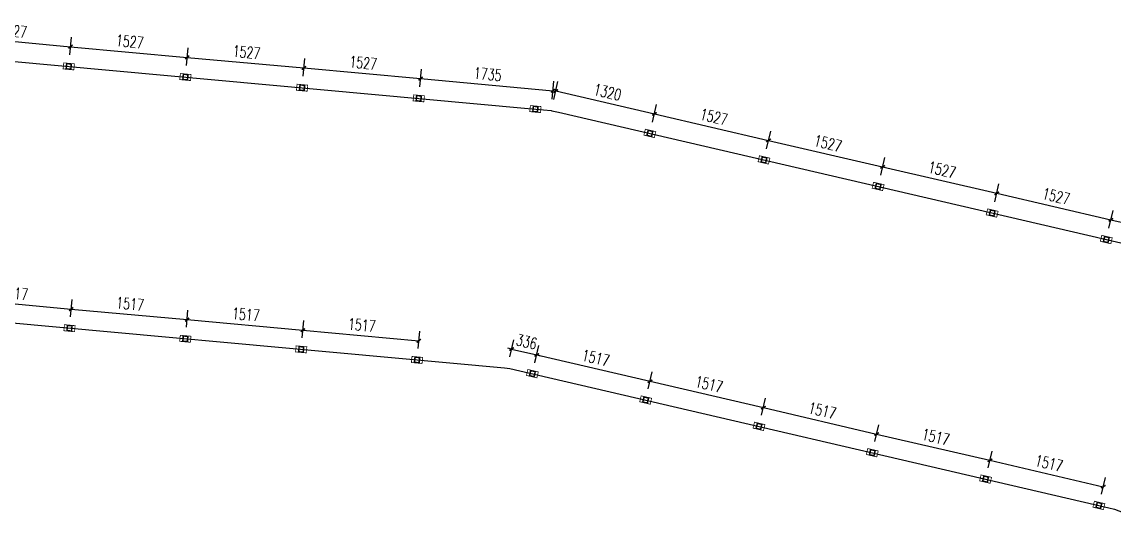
# Model space of a CAD drawing. Extents: x 8796 to 116961, y 24572 to 132726.
# Drawn here: x 61614 to 75855, y 85174 to 91805 of the extents above; entities that cross this region are included whole.
import ezdxf

# ---------------------------------------------------------------- set-up
doc = ezdxf.new("R2010")
doc.units = 0
doc.header["$LTSCALE"] = 1000
doc.header["$MEASUREMENT"] = 0
for name, color, linetype in [('PUB_DIM', 3, 'Continuous'), ('栏杆基座', 214, 'Continuous'), ('连接端梁', 130, 'Continuous')]:
    doc.layers.add(name, color=color, linetype=linetype)
doc.styles.add('_TCH_DIM_T3', font='SIMPLEX.shx', dxfattribs={"width": 0.705882, "bigfont": 'hztxt.shx'})
doc.dimstyles.new('_TCH_ARCH&&50', dxfattribs={"dimtxt": 148.75, "dimasz": 50, "dimexe": 125, "dimexo": 150, "dimgap": 63.125, "dimtad": 1, "dimdec": 0, "dimzin": 0, "dimdsep": 46, "dimtxsty": '_TCH_DIM_T3', "dimblk": 'ARCHTICK', "dimcen": 0.09, "dimclrt": 7, "dimazin": 2, "dimtfac": 1, "dimtdec": 0, "dimtix": 1, "dimtmove": 2, "dimatfit": 3, "dimfxl": 0, "dimtolj": 1, "dimtzin": 0, "dimarcsym": 0})

# ---------------------------------------------------------------- blocks, each defined once
blk = doc.blocks.new('栏杆立柱底座')
at = {"layer": '栏杆基座', "color": 6}
for points, const_width in [([(-48, 65), (-31, -74), (48, -65), (31, 74)], 10), ([(-38, 26), (-31, -34), (38, -26), (31, 34)], 20)]:
    blk.add_lwpolyline(points, close=True, dxfattribs=dict(at, const_width=const_width))
blk = doc.blocks.new('*U632')
at = {"color": 0, "rotation": 263.0813751958696}
blk.add_blockref('栏杆立柱底座', (0, 0), dxfattribs=at)
blk = doc.blocks.new('*U633')
at = {"color": 0, "linetype": 'ByBlock', "lineweight": -2, "transparency": 16777216}
for p, rotation in [((-34078, 42673), 354.7752517630668), ((-32557, 42534), 354.7752517630668), ((-31036, 42395), 354.7752517630668), ((-29515, 42256), 354.7752517630668), ((-27994, 42116), 354.7759998897241), ((-26502, 41799), 346.8978819011303), ((-25014, 41453), 346.8978819011303), ((-23526, 41107), 346.8978819011303), ((-22039, 40760), 346.8978819011303), ((-20551, 40414), 346.8978819011303)]:
    blk.add_blockref('*U632', p, dxfattribs=dict(at, rotation=rotation))
blk = doc.blocks.new('_ArchTick')
at = {"color": 0, "linetype": 'ByBlock', "const_width": 0.4}
blk.add_lwpolyline([(-0.5, -0.5), (0.5, 0.5)], dxfattribs=at)
blk = doc.blocks.new('*D688')
at = {"layer": 'Defpoints', "color": 0, "transparency": 16777216}
for p in [(68327, 87460), (67942, 87287), (68269, 87210)]:
    blk.add_point(p, dxfattribs=at)
at = {"layer": 'PUB_DIM', "color": 0, "lineweight": -2, "transparency": 16777216}
for p, q in [((67976, 87433), (68028, 87658)), ((68303, 87357), (68356, 87582)), ((68000, 87536), (67951, 87547)), ((68000, 87536), (68327, 87460)), ((68327, 87460), (68376, 87448))]:
    blk.add_line(p, q, dxfattribs=at)
at = {"layer": 'PUB_DIM', "color": 0, "lineweight": -2, "transparency": 16777216, "xscale": 50, "yscale": 50, "zscale": 50}
for p, rotation in [((68000, 87536), 346.8978819012267), ((68327, 87460), 166.8978819012267)]:
    blk.add_blockref('_ArchTick', p, dxfattribs=dict(at, rotation=rotation))
at = {"layer": 'PUB_DIM', "color": 7, "transparency": 16777216, "insert": (68195, 87632), "char_height": 148.8, "attachment_point": 5, "rotation": 346.8979, "style": '_TCH_DIM_T3'}
blk.add_mtext('\\A1;336', dxfattribs=at)
blk = doc.blocks.new('*D700')
at = {"layer": 'Defpoints', "color": 0, "transparency": 16777216}
for p in [(68270, 87215), (69804, 87116), (69748, 86872)]:
    blk.add_point(p, dxfattribs=at)
at = {"layer": 'PUB_DIM', "color": 0, "lineweight": -2, "transparency": 16777216}
for p, q in [((68304, 87362), (68356, 87582)), ((68327, 87460), (69804, 87116)), ((69782, 87018), (69833, 87238))]:
    blk.add_line(p, q, dxfattribs=at)
at = {"layer": 'PUB_DIM', "color": 0, "lineweight": -2, "transparency": 16777216, "xscale": 50, "yscale": 50, "zscale": 50}
for p, rotation in [((68327, 87460), 166.8978819012261), ((69804, 87116), 346.8978819012261)]:
    blk.add_blockref('_ArchTick', p, dxfattribs=dict(at, rotation=rotation))
at = {"layer": 'PUB_DIM', "color": 7, "transparency": 16777216, "insert": (69097, 87422), "char_height": 148.8, "attachment_point": 5, "rotation": 346.8979, "style": '_TCH_DIM_T3'}
blk.add_mtext('\\A1;1517', dxfattribs=at)
blk = doc.blocks.new('*D701')
at = {"layer": 'Defpoints', "color": 0, "transparency": 16777216}
for p in [(69748, 86872), (71282, 86772), (71225, 86528)]:
    blk.add_point(p, dxfattribs=at)
at = {"layer": 'PUB_DIM', "color": 0, "lineweight": -2, "transparency": 16777216}
for p, q in [((69782, 87018), (69833, 87238)), ((69804, 87116), (71282, 86772)), ((71259, 86674), (71310, 86894))]:
    blk.add_line(p, q, dxfattribs=at)
at = {"layer": 'PUB_DIM', "color": 0, "lineweight": -2, "transparency": 16777216, "xscale": 50, "yscale": 50, "zscale": 50}
for p, rotation in [((69804, 87116), 166.8978819012258), ((71282, 86772), 346.8978819012257)]:
    blk.add_blockref('_ArchTick', p, dxfattribs=dict(at, rotation=rotation))
at = {"layer": 'PUB_DIM', "color": 7, "transparency": 16777216, "insert": (70574, 87078), "char_height": 148.8, "attachment_point": 5, "rotation": 346.8979, "style": '_TCH_DIM_T3'}
blk.add_mtext('\\A1;1517', dxfattribs=at)
blk = doc.blocks.new('*D702')
at = {"layer": 'Defpoints', "color": 0, "transparency": 16777216}
for p in [(71225, 86528), (72759, 86428), (72702, 86184)]:
    blk.add_point(p, dxfattribs=at)
at = {"layer": 'PUB_DIM', "color": 0, "lineweight": -2, "transparency": 16777216}
for p, q in [((71259, 86674), (71310, 86894)), ((71282, 86772), (72759, 86428)), ((72736, 86330), (72787, 86550))]:
    blk.add_line(p, q, dxfattribs=at)
at = {"layer": 'PUB_DIM', "color": 0, "lineweight": -2, "transparency": 16777216, "xscale": 50, "yscale": 50, "zscale": 50}
for p, rotation in [((71282, 86772), 166.8978819012259), ((72759, 86428), 346.897881901226)]:
    blk.add_blockref('_ArchTick', p, dxfattribs=dict(at, rotation=rotation))
at = {"layer": 'PUB_DIM', "color": 7, "transparency": 16777216, "insert": (72051, 86734), "char_height": 148.8, "attachment_point": 5, "rotation": 346.8979, "style": '_TCH_DIM_T3'}
blk.add_mtext('\\A1;1517', dxfattribs=at)
blk = doc.blocks.new('*D703')
at = {"layer": 'Defpoints', "color": 0, "transparency": 16777216}
for p in [(72702, 86184), (74236, 86085), (74179, 85840)]:
    blk.add_point(p, dxfattribs=at)
at = {"layer": 'PUB_DIM', "color": 0, "lineweight": -2, "transparency": 16777216}
for p, q in [((72736, 86330), (72787, 86550)), ((72759, 86428), (74236, 86085)), ((74213, 85986), (74264, 86206))]:
    blk.add_line(p, q, dxfattribs=at)
at = {"layer": 'PUB_DIM', "color": 0, "lineweight": -2, "transparency": 16777216, "xscale": 50, "yscale": 50, "zscale": 50}
for p, rotation in [((72759, 86428), 166.8978819012263), ((74236, 86085), 346.8978819012264)]:
    blk.add_blockref('_ArchTick', p, dxfattribs=dict(at, rotation=rotation))
at = {"layer": 'PUB_DIM', "color": 7, "transparency": 16777216, "insert": (73529, 86390), "char_height": 148.8, "attachment_point": 5, "rotation": 346.8979, "style": '_TCH_DIM_T3'}
blk.add_mtext('\\A1;1517', dxfattribs=at)
blk = doc.blocks.new('*D704')
at = {"layer": 'Defpoints', "color": 0, "transparency": 16777216}
for p in [(74179, 85840), (75713, 85741), (75656, 85496)]:
    blk.add_point(p, dxfattribs=at)
at = {"layer": 'PUB_DIM', "color": 0, "lineweight": -2, "transparency": 16777216}
for p, q in [((74213, 85986), (74264, 86206)), ((74236, 86085), (75713, 85741)), ((75690, 85642), (75741, 85863))]:
    blk.add_line(p, q, dxfattribs=at)
at = {"layer": 'PUB_DIM', "color": 0, "lineweight": -2, "transparency": 16777216, "xscale": 50, "yscale": 50, "zscale": 50}
for p, rotation in [((74236, 86085), 166.897881901226), ((75713, 85741), 346.8978819012261)]:
    blk.add_blockref('_ArchTick', p, dxfattribs=dict(at, rotation=rotation))
at = {"layer": 'PUB_DIM', "color": 7, "transparency": 16777216, "insert": (75006, 86047), "char_height": 148.8, "attachment_point": 5, "rotation": 346.8979, "style": '_TCH_DIM_T3'}
blk.add_mtext('\\A1;1517', dxfattribs=at)
blk = doc.blocks.new('*D705')
at = {"layer": 'Defpoints', "color": 0, "transparency": 16777216}
for p in [(62258, 88058), (60725, 87947), (62236, 87808)]:
    blk.add_point(p, dxfattribs=at)
at = {"layer": 'PUB_DIM', "color": 0, "lineweight": -2, "transparency": 16777216}
for p, q in [((60739, 88096), (60759, 88321)), ((60748, 88197), (62258, 88058)), ((62249, 87958), (62270, 88183))]:
    blk.add_line(p, q, dxfattribs=at)
at = {"layer": 'PUB_DIM', "color": 0, "lineweight": -2, "transparency": 16777216, "xscale": 50, "yscale": 50, "zscale": 50}
for p, rotation in [((60748, 88197), 174.7752517629663), ((62258, 88058), 354.7752517629663)]:
    blk.add_blockref('_ArchTick', p, dxfattribs=dict(at, rotation=rotation))
at = {"layer": 'PUB_DIM', "color": 7, "transparency": 16777216, "insert": (61516, 88264), "char_height": 148.8, "attachment_point": 5, "rotation": 354.7753, "style": '_TCH_DIM_T3'}
blk.add_mtext('\\A1;1517', dxfattribs=at)
blk = doc.blocks.new('*D706')
at = {"layer": 'Defpoints', "color": 0, "transparency": 16777216}
for p in [(63769, 87920), (62236, 87808), (63746, 87670)]:
    blk.add_point(p, dxfattribs=at)
at = {"layer": 'PUB_DIM', "color": 0, "lineweight": -2, "transparency": 16777216}
for p, q in [((62249, 87958), (62270, 88183)), ((62258, 88058), (63769, 87920)), ((63760, 87820), (63780, 88045))]:
    blk.add_line(p, q, dxfattribs=at)
at = {"layer": 'PUB_DIM', "color": 0, "lineweight": -2, "transparency": 16777216, "xscale": 50, "yscale": 50, "zscale": 50}
for p, rotation in [((62258, 88058), 174.7752517629663), ((63769, 87920), 354.7752517629663)]:
    blk.add_blockref('_ArchTick', p, dxfattribs=dict(at, rotation=rotation))
at = {"layer": 'PUB_DIM', "color": 7, "transparency": 16777216, "insert": (63026, 88126), "char_height": 148.8, "attachment_point": 5, "rotation": 354.7753, "style": '_TCH_DIM_T3'}
blk.add_mtext('\\A1;1517', dxfattribs=at)
blk = doc.blocks.new('*D707')
at = {"layer": 'Defpoints', "color": 0, "transparency": 16777216}
for p in [(65279, 87782), (63746, 87670), (65256, 87532)]:
    blk.add_point(p, dxfattribs=at)
at = {"layer": 'PUB_DIM', "color": 0, "lineweight": -2, "transparency": 16777216}
for p, q in [((63760, 87820), (63780, 88045)), ((63769, 87920), (65279, 87782)), ((65270, 87682), (65291, 87907))]:
    blk.add_line(p, q, dxfattribs=at)
at = {"layer": 'PUB_DIM', "color": 0, "lineweight": -2, "transparency": 16777216, "xscale": 50, "yscale": 50, "zscale": 50}
for p, rotation in [((63769, 87920), 174.7752517629659), ((65279, 87782), 354.7752517629659)]:
    blk.add_blockref('_ArchTick', p, dxfattribs=dict(at, rotation=rotation))
at = {"layer": 'PUB_DIM', "color": 7, "transparency": 16777216, "insert": (64536, 87988), "char_height": 148.8, "attachment_point": 5, "rotation": 354.7753, "style": '_TCH_DIM_T3'}
blk.add_mtext('\\A1;1517', dxfattribs=at)
blk = doc.blocks.new('*D708')
at = {"layer": 'Defpoints', "color": 0, "transparency": 16777216}
for p in [(66789, 87644), (65256, 87532), (66767, 87394)]:
    blk.add_point(p, dxfattribs=at)
at = {"layer": 'PUB_DIM', "color": 0, "lineweight": -2, "transparency": 16777216}
for p, q in [((65270, 87682), (65291, 87907)), ((65279, 87782), (66789, 87644)), ((66780, 87544), (66801, 87769))]:
    blk.add_line(p, q, dxfattribs=at)
at = {"layer": 'PUB_DIM', "color": 0, "lineweight": -2, "transparency": 16777216, "xscale": 50, "yscale": 50, "zscale": 50}
for p, rotation in [((65279, 87782), 174.7752517629664), ((66789, 87644), 354.7752517629664)]:
    blk.add_blockref('_ArchTick', p, dxfattribs=dict(at, rotation=rotation))
at = {"layer": 'PUB_DIM', "color": 7, "transparency": 16777216, "insert": (66047, 87850), "char_height": 148.8, "attachment_point": 5, "rotation": 354.7753, "style": '_TCH_DIM_T3'}
blk.add_mtext('\\A1;1517', dxfattribs=at)
blk = doc.blocks.new('*D740')
at = {"layer": 'Defpoints', "color": 0, "transparency": 16777216}
for p in [(68517, 90648), (69862, 90604), (69802, 90350)]:
    blk.add_point(p, dxfattribs=at)
at = {"layer": 'PUB_DIM', "color": 0, "lineweight": -2, "transparency": 16777216}
for p, q in [((68551, 90794), (68604, 91025)), ((68576, 90903), (69862, 90604)), ((69836, 90496), (69890, 90726))]:
    blk.add_line(p, q, dxfattribs=at)
at = {"layer": 'PUB_DIM', "color": 0, "lineweight": -2, "transparency": 16777216, "xscale": 50, "yscale": 50, "zscale": 50}
for p, rotation in [((68576, 90903), 166.9262546233393), ((69862, 90604), 346.9262546233393)]:
    blk.add_blockref('_ArchTick', p, dxfattribs=dict(at, rotation=rotation))
at = {"layer": 'PUB_DIM', "color": 7, "transparency": 16777216, "insert": (69250, 90888), "char_height": 148.8, "attachment_point": 5, "rotation": 346.9263, "style": '_TCH_DIM_T3'}
blk.add_mtext('\\A1;1320', dxfattribs=at)
blk = doc.blocks.new('*D741')
at = {"layer": 'Defpoints', "color": 0, "transparency": 16777216}
for p in [(69802, 90350), (71349, 90259), (71290, 90004)]:
    blk.add_point(p, dxfattribs=at)
at = {"layer": 'PUB_DIM', "color": 0, "lineweight": -2, "transparency": 16777216}
for p, q in [((69836, 90496), (69890, 90726)), ((69862, 90604), (71349, 90259)), ((71324, 90150), (71378, 90381))]:
    blk.add_line(p, q, dxfattribs=at)
at = {"layer": 'PUB_DIM', "color": 0, "lineweight": -2, "transparency": 16777216, "xscale": 50, "yscale": 50, "zscale": 50}
for p, rotation in [((69862, 90604), 166.9262546233394), ((71349, 90259), 346.9262546233394)]:
    blk.add_blockref('_ArchTick', p, dxfattribs=dict(at, rotation=rotation))
at = {"layer": 'PUB_DIM', "color": 7, "transparency": 16777216, "insert": (70637, 90566), "char_height": 148.8, "attachment_point": 5, "rotation": 346.9263, "style": '_TCH_DIM_T3'}
blk.add_mtext('\\A1;1527', dxfattribs=at)
blk = doc.blocks.new('*D742')
at = {"layer": 'Defpoints', "color": 0, "transparency": 16777216}
for p in [(71290, 90004), (72837, 89913), (72778, 89659)]:
    blk.add_point(p, dxfattribs=at)
at = {"layer": 'PUB_DIM', "color": 0, "lineweight": -2, "transparency": 16777216}
for p, q in [((71324, 90150), (71378, 90381)), ((71349, 90259), (72837, 89913)), ((72812, 89805), (72865, 90035))]:
    blk.add_line(p, q, dxfattribs=at)
at = {"layer": 'PUB_DIM', "color": 0, "lineweight": -2, "transparency": 16777216, "xscale": 50, "yscale": 50, "zscale": 50}
for p, rotation in [((71349, 90259), 166.9262546233391), ((72837, 89913), 346.926254623339)]:
    blk.add_blockref('_ArchTick', p, dxfattribs=dict(at, rotation=rotation))
at = {"layer": 'PUB_DIM', "color": 7, "transparency": 16777216, "insert": (72124, 90220), "char_height": 148.8, "attachment_point": 5, "rotation": 346.9263, "style": '_TCH_DIM_T3'}
blk.add_mtext('\\A1;1527', dxfattribs=at)
blk = doc.blocks.new('*D743')
at = {"layer": 'Defpoints', "color": 0, "transparency": 16777216}
for p in [(72778, 89659), (74325, 89568), (74266, 89313)]:
    blk.add_point(p, dxfattribs=at)
at = {"layer": 'PUB_DIM', "color": 0, "lineweight": -2, "transparency": 16777216}
for p, q in [((72812, 89805), (72865, 90035)), ((72837, 89913), (74325, 89568)), ((74300, 89459), (74353, 89690))]:
    blk.add_line(p, q, dxfattribs=at)
at = {"layer": 'PUB_DIM', "color": 0, "lineweight": -2, "transparency": 16777216, "xscale": 50, "yscale": 50, "zscale": 50}
for p, rotation in [((72837, 89913), 166.9262546233392), ((74325, 89568), 346.9262546233392)]:
    blk.add_blockref('_ArchTick', p, dxfattribs=dict(at, rotation=rotation))
at = {"layer": 'PUB_DIM', "color": 7, "transparency": 16777216, "insert": (73612, 89875), "char_height": 148.8, "attachment_point": 5, "rotation": 346.9263, "style": '_TCH_DIM_T3'}
blk.add_mtext('\\A1;1527', dxfattribs=at)
blk = doc.blocks.new('*D744')
at = {"layer": 'Defpoints', "color": 0, "transparency": 16777216}
for p in [(74266, 89313), (75813, 89222), (75754, 88968)]:
    blk.add_point(p, dxfattribs=at)
at = {"layer": 'PUB_DIM', "color": 0, "lineweight": -2, "transparency": 16777216}
for p, q in [((74300, 89459), (74353, 89690)), ((74325, 89568), (75813, 89222)), ((75788, 89114), (75841, 89344))]:
    blk.add_line(p, q, dxfattribs=at)
at = {"layer": 'PUB_DIM', "color": 0, "lineweight": -2, "transparency": 16777216, "xscale": 50, "yscale": 50, "zscale": 50}
for p, rotation in [((74325, 89568), 166.9262546233394), ((75813, 89222), 346.9262546233394)]:
    blk.add_blockref('_ArchTick', p, dxfattribs=dict(at, rotation=rotation))
at = {"layer": 'PUB_DIM', "color": 7, "transparency": 16777216, "insert": (75100, 89529), "char_height": 148.8, "attachment_point": 5, "rotation": 346.9263, "style": '_TCH_DIM_T3'}
blk.add_mtext('\\A1;1527', dxfattribs=at)
blk = doc.blocks.new('*D745')
at = {"layer": 'Defpoints', "color": 0, "transparency": 16777216}
for p in [(75754, 88968), (76914, 88967), (76855, 88712)]:
    blk.add_point(p, dxfattribs=at)
at = {"layer": 'PUB_DIM', "color": 0, "lineweight": -2, "transparency": 16777216}
for p, q in [((75788, 89114), (75841, 89344)), ((75813, 89222), (76914, 88967)), ((76889, 88858), (76942, 89088))]:
    blk.add_line(p, q, dxfattribs=at)
at = {"layer": 'PUB_DIM', "color": 0, "lineweight": -2, "transparency": 16777216, "xscale": 50, "yscale": 50, "zscale": 50}
for p, rotation in [((75813, 89222), 166.9262546233397), ((76914, 88967), 346.9262546233397)]:
    blk.add_blockref('_ArchTick', p, dxfattribs=dict(at, rotation=rotation))
at = {"layer": 'PUB_DIM', "color": 7, "transparency": 16777216, "insert": (76394, 89229), "char_height": 148.8, "attachment_point": 5, "rotation": 346.9263, "style": '_TCH_DIM_T3'}
blk.add_mtext('\\A1;1130', dxfattribs=at)
blk = doc.blocks.new('*D746')
at = {"layer": 'Defpoints', "color": 0, "transparency": 16777216}
for p in [(62249, 91481), (60705, 91363), (62226, 91224)]:
    blk.add_point(p, dxfattribs=at)
at = {"layer": 'PUB_DIM', "color": 0, "lineweight": -2, "transparency": 16777216}
for p, q in [((60719, 91512), (60740, 91745)), ((60728, 91620), (62249, 91481)), ((62240, 91373), (62261, 91605))]:
    blk.add_line(p, q, dxfattribs=at)
at = {"layer": 'PUB_DIM', "color": 0, "lineweight": -2, "transparency": 16777216, "xscale": 50, "yscale": 50, "zscale": 50}
for p, rotation in [((60728, 91620), 174.7752517629653), ((62249, 91481), 354.7752517629654)]:
    blk.add_blockref('_ArchTick', p, dxfattribs=dict(at, rotation=rotation))
at = {"layer": 'PUB_DIM', "color": 7, "transparency": 16777216, "insert": (61501, 91687), "char_height": 148.8, "attachment_point": 5, "rotation": 354.7753, "style": '_TCH_DIM_T3'}
blk.add_mtext('\\A1;1527', dxfattribs=at)
blk = doc.blocks.new('*D747')
at = {"layer": 'Defpoints', "color": 0, "transparency": 16777216}
for p in [(63770, 91342), (62226, 91224), (63747, 91084)]:
    blk.add_point(p, dxfattribs=at)
at = {"layer": 'PUB_DIM', "color": 0, "lineweight": -2, "transparency": 16777216}
for p, q in [((62240, 91373), (62261, 91605)), ((62249, 91481), (63770, 91342)), ((63761, 91234), (63782, 91466))]:
    blk.add_line(p, q, dxfattribs=at)
at = {"layer": 'PUB_DIM', "color": 0, "lineweight": -2, "transparency": 16777216, "xscale": 50, "yscale": 50, "zscale": 50}
for p, rotation in [((62249, 91481), 174.775251762965), ((63770, 91342), 354.775251762965)]:
    blk.add_blockref('_ArchTick', p, dxfattribs=dict(at, rotation=rotation))
at = {"layer": 'PUB_DIM', "color": 7, "transparency": 16777216, "insert": (63022, 91548), "char_height": 148.8, "attachment_point": 5, "rotation": 354.7753, "style": '_TCH_DIM_T3'}
blk.add_mtext('\\A1;1527', dxfattribs=at)
blk = doc.blocks.new('*D748')
at = {"layer": 'Defpoints', "color": 0, "transparency": 16777216}
for p in [(65292, 91203), (63747, 91084), (65268, 90945)]:
    blk.add_point(p, dxfattribs=at)
at = {"layer": 'PUB_DIM', "color": 0, "lineweight": -2, "transparency": 16777216}
for p, q in [((63761, 91234), (63782, 91466)), ((63770, 91342), (65292, 91203)), ((65282, 91095), (65303, 91327))]:
    blk.add_line(p, q, dxfattribs=at)
at = {"layer": 'PUB_DIM', "color": 0, "lineweight": -2, "transparency": 16777216, "xscale": 50, "yscale": 50, "zscale": 50}
for p, rotation in [((63770, 91342), 174.7752517629653), ((65292, 91203), 354.7752517629654)]:
    blk.add_blockref('_ArchTick', p, dxfattribs=dict(at, rotation=rotation))
at = {"layer": 'PUB_DIM', "color": 7, "transparency": 16777216, "insert": (64544, 91409), "char_height": 148.8, "attachment_point": 5, "rotation": 354.7753, "style": '_TCH_DIM_T3'}
blk.add_mtext('\\A1;1527', dxfattribs=at)
blk = doc.blocks.new('*D749')
at = {"layer": 'Defpoints', "color": 0, "transparency": 16777216}
for p in [(66813, 91064), (65268, 90945), (66789, 90806)]:
    blk.add_point(p, dxfattribs=at)
at = {"layer": 'PUB_DIM', "color": 0, "lineweight": -2, "transparency": 16777216}
for p, q in [((65282, 91095), (65303, 91327)), ((65292, 91203), (66813, 91064)), ((66803, 90956), (66824, 91188))]:
    blk.add_line(p, q, dxfattribs=at)
at = {"layer": 'PUB_DIM', "color": 0, "lineweight": -2, "transparency": 16777216, "xscale": 50, "yscale": 50, "zscale": 50}
for p, rotation in [((65292, 91203), 174.7752517629655), ((66813, 91064), 354.7752517629655)]:
    blk.add_blockref('_ArchTick', p, dxfattribs=dict(at, rotation=rotation))
at = {"layer": 'PUB_DIM', "color": 7, "transparency": 16777216, "insert": (66065, 91270), "char_height": 148.8, "attachment_point": 5, "rotation": 354.7753, "style": '_TCH_DIM_T3'}
blk.add_mtext('\\A1;1527', dxfattribs=at)
blk = doc.blocks.new('*D750')
at = {"layer": 'Defpoints', "color": 0, "transparency": 16777216}
for p in [(68540, 90906), (66789, 90806), (68517, 90648)]:
    blk.add_point(p, dxfattribs=at)
at = {"layer": 'PUB_DIM', "color": 0, "lineweight": -2, "transparency": 16777216}
for p, q in [((66803, 90956), (66824, 91188)), ((66813, 91064), (68540, 90906)), ((68530, 90798), (68552, 91030))]:
    blk.add_line(p, q, dxfattribs=at)
at = {"layer": 'PUB_DIM', "color": 0, "lineweight": -2, "transparency": 16777216, "xscale": 50, "yscale": 50, "zscale": 50}
for p, rotation in [((66813, 91064), 174.7752517629654), ((68540, 90906), 354.7752517629654)]:
    blk.add_blockref('_ArchTick', p, dxfattribs=dict(at, rotation=rotation))
at = {"layer": 'PUB_DIM', "color": 7, "transparency": 16777216, "insert": (67689, 91122), "char_height": 148.8, "attachment_point": 5, "rotation": 354.7753, "style": '_TCH_DIM_T3'}
blk.add_mtext('\\A1;1735', dxfattribs=at)

msp = doc.modelspace()

# ---------------------------------------------------------------- linework, layer by layer
at = {"layer": '连接端梁', "color": 0}
for points in [[(60088.72, 91418.98), (68214.81, 90675.91), (68516.64, 90648.31), (68525.82, 90646.18), (68611.19, 90626.97), (76558.76, 88777.21), (76853.96, 88708.5), (76862.99, 88705.73), (84563.71, 85752.75), (84846.7, 85644.23), (84854.97, 85639.68), (92183.2, 81600.85), (92318.19, 81526.45), (92322.71, 81517.93), (91767.64, 75423.45), (91760.22, 75342.05), (91755.88, 75338.43)], [(31389.09, 77124.17), (30918.76, 81000.22), (36200.95, 83609.77), (43811.8, 86142.99), (43882.14, 86166.4), (51764.78, 87631.89), (51837.67, 87645.44), (59920.81, 88020.15), (67905.2, 87290.04), (67978.65, 87283.32), (75788.03, 85465.72), (75859.81, 85449.01), (83346.36, 82578.16), (83410.69, 82553.49), (88735.66, 79618.72), (88388.85, 75810.78)]]:
    msp.add_lwpolyline(points, dxfattribs=at)

# ---------------------------------------------------------------- block references
msp.add_blockref('*U633', (96303.97, 48550.71))
at = {"color": 0}
for p, rotation in [((62235.56, 87808.48), 257.8566269589375), ((63745.91, 87670.37), 257.8566269589375), ((65256.27, 87532.26), 257.8566269589375), ((66766.62, 87394.15), 257.8566269589375), ((68270.42, 87215.41), 249.9792570969941), ((69747.59, 86871.61), 249.9792570969941), ((71224.76, 86527.8), 249.9792570969941), ((72701.93, 86183.99), 249.9792570969941), ((74179.1, 85840.19), 249.9792570969941), ((75656.27, 85496.38), 249.9792570969941)]:
    msp.add_blockref('栏杆立柱底座', p, dxfattribs=dict(at, rotation=rotation))

# ---------------------------------------------------------------- dimensions: what is measured, and where the dimension line sits
at = {"layer": 'PUB_DIM', "color": 0}
for p1, p2, distance, picture, middle in [((60704.84, 91362.64), (62225.89, 91223.56), 258.5, '*D746', (61501.43, 91687.45)), ((62225.89, 91223.56), (63746.94, 91084.47), 258.5, '*D747', (63022.48, 91548.37)), ((63746.94, 91084.47), (65267.99, 90945.38), 258.5, '*D748', (64543.53, 91409.28)), ((65267.99, 90945.38), (66789.04, 90806.29), 258.5, '*D749', (66064.57, 91270.19)), ((66789.04, 90806.29), (68516.64, 90648.31), 258.5, '*D750', (67688.9, 91121.66)), ((68516.64, 90648.31), (69802.4, 90349.72), 261.51, '*D740', (69249.78, 90887.68)), ((69802.4, 90349.72), (71290.2, 90004.22), 261.51, '*D741', (70636.56, 90565.64)), ((71290.2, 90004.22), (72778.01, 89658.72), 261.51, '*D742', (72124.36, 90220.13)), ((72778.01, 89658.72), (74265.81, 89313.21), 261.51, '*D743', (73612.17, 89874.63)), ((74265.81, 89313.21), (75753.61, 88967.71), 261.51, '*D744', (75099.97, 89529.12)), ((75753.61, 88967.71), (76854.77, 88711.99), 261.51, '*D745', (76394.45, 89228.51)), ((60725.21, 87946.59), (62235.56, 87808.48), 251.05, '*D705', (61515.77, 88264.47)), ((62235.56, 87808.48), (63745.91, 87670.37), 251.05, '*D706', (63026.12, 88126.36)), ((63745.91, 87670.37), (65256.27, 87532.26), 251.05, '*D707', (64536.47, 87988.25)), ((65256.27, 87532.26), (66766.62, 87394.15), 251.05, '*D708', (66046.83, 87850.14)), ((67941.92, 87286.68), (68269.27, 87210.49), 255.97, '*D688', (68194.79, 87631.81)), ((68270.42, 87215.41), (69747.59, 86871.61), 250.92, '*D700', (69097.05, 87421.81)), ((69747.59, 86871.61), (71224.76, 86527.8), 250.92, '*D701', (70574.22, 87078.01)), ((71224.76, 86527.8), (72701.93, 86183.99), 250.92, '*D702', (72051.39, 86734.2)), ((72701.93, 86183.99), (74179.1, 85840.19), 250.92, '*D703', (73528.57, 86390.39)), ((74179.1, 85840.19), (75656.27, 85496.38), 250.92, '*D704', (75005.74, 86046.59))]:
    dim = msp.add_aligned_dim(p1=p1, p2=p2, distance=distance, dimstyle='_TCH_ARCH&&50', dxfattribs=at)
    dim.commit()
    dim.dimension.update_dxf_attribs({"geometry": picture, "text_midpoint": middle})

doc.saveas('drawing.dxf')
